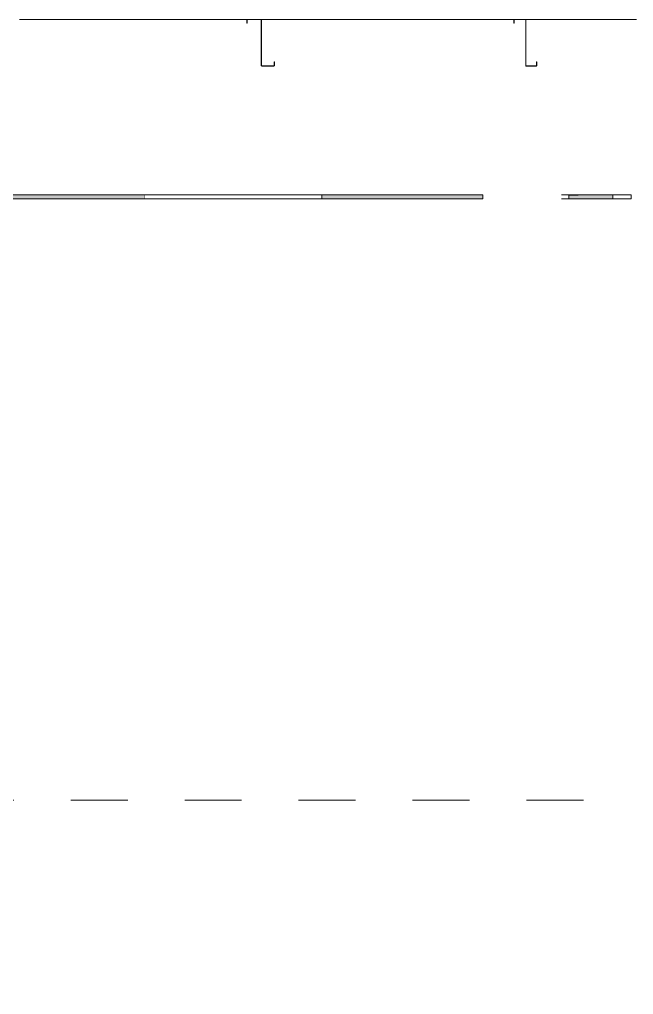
# Model space of a CAD drawing. Header units: millimetres. Extents: x -46169 to 153589, y -86316 to 18123.
# Drawn here: x 140102 to 143144, y -75782 to -70952 of the extents above; entities that cross this region are included whole.
import ezdxf

# ---------------------------------------------------------------- set-up
doc = ezdxf.new("R2010")
doc.units = ezdxf.units.MM
doc.header["$MEASUREMENT"] = 0
doc.linetypes.add('Dashed', pattern=[2822.222233, 1411.111116, -1411.111116])
doc.linetypes.add('Wipeout_Contour', pattern=[1000, 0, -1000])
doc.layers.add('0_Pen_No__105', color=7, linetype='Continuous', lineweight=15, true_color=0xa6a6a6)
doc.layers.add('New_A-20-M_Ceiling_Pen_No__107', color=7, linetype='Continuous', lineweight=15, true_color=0xa6a6a6)
doc.layers.add('New_A-20-M_Ceiling', color=7, linetype='Continuous')
doc.layers.add('New_A-25-M_Wall_Int', color=7, linetype='Continuous')
for name, color, linetype, lineweight in [('New_A-20-M_Ceiling_Pen_No__1', 7, 'Continuous', 13), ('New_A-20-M_Ceiling_Pen_No__89', 8, 'Continuous', 20), ('New_A-25-M_Wall_Int_Pen_No__87', 8, 'Continuous', 20)]:
    doc.layers.add(name, color=color, linetype=linetype, lineweight=lineweight)

# ---------------------------------------------------------------- blocks, each defined once
blk = doc.blocks.new('Section Elem_53_2', base_point=(96051.2, -82919.8))
at = {"color": 254, "linetype": 'Wipeout_Contour', "lineweight": 0, "ltscale": 1616826.934334364}
blk.add_wipeout([(142748.8, -70951.7), (142748.8, -80461.8), (142804.1, -80461.8), (142804.1, -82919.8), (142957, -82919.8), (142957, -71839.8), (142787.2, -71839.8), (142787.2, -71819.8), (142957, -71819.8), (142957, -70951.7)], dxfattribs=at).dxf.layer = 'New_A-25-M_Wall_Int'
at = {"color": 254, "linetype": 'Wipeout_Contour', "lineweight": 0, "ltscale": 640953.580065}
blk.add_wipeout([(140101.7, -82919.8), (140363.4, -82919.8), (140363.4, -71839.8), (140101.7, -71839.8)], dxfattribs=at).dxf.layer = 'New_A-25-M_Wall_Int'
at = {"color": 254, "linetype": 'Wipeout_Contour', "lineweight": 0, "ltscale": 629428.32257}
blk.add_wipeout([(140363.4, -70951.7), (140101.7, -70951.7), (140101.7, -71819.8), (140363.4, -71819.8)], dxfattribs=at).dxf.layer = 'New_A-25-M_Wall_Int'
at = {"color": 254, "linetype": 'Wipeout_Contour', "lineweight": 0, "ltscale": 4789050.401246476}
blk.add_wipeout([(142552.7, -70951.7), (142534.1, -70951.7), (142534.1, -80461.8), (142748.8, -80461.8), (142748.8, -70951.7), (142610.7, -70951.7), (142611.4, -70953.8), (142611.4, -71179.8), (142611.7, -71180.8), (142612.6, -71181.3), (142662.4, -71181.3), (142663.2, -71180.8), (142663.6, -71179.8), (142663.6, -71161.8), (142664.8, -71161.8), (142664.8, -71179.8), (142664.1, -71181.9), (142662.4, -71182.8), (142612.6, -71182.8), (142610.9, -71181.9), (142610.2, -71179.8), (142610.2, -70953.8), (142609.8, -70952.7), (142609, -70952.3), (142554.4, -70952.3), (142553.6, -70952.7), (142553.3, -70953.8), (142553.3, -70969.8), (142552.1, -70969.8), (142552.1, -70953.8)], dxfattribs=at).dxf.layer = 'New_A-25-M_Wall_Int'
at = {"color": 254, "linetype": 'Wipeout_Contour', "lineweight": 0, "ltscale": 1290341.535537267}
blk.add_wipeout([(142957, -71839.8), (142957, -82919.8), (143158.6, -82919.8), (143158.6, -70951.7), (142957, -70951.7), (142957, -71819.8), (143132.2, -71819.8), (143132.2, -71839.8)], dxfattribs=at).dxf.layer = 'New_A-25-M_Wall_Int'
at = {"layer": 'New_A-25-M_Wall_Int_Pen_No__87', "linetype": 'Continuous'}
for p, q in [((142957, -70951.7), (142748.8, -70951.7)), ((143158.6, -70951.7), (142957, -70951.7))]:
    blk.add_line(p, q, dxfattribs=at)
at = {"color": 254, "linetype": 'Wipeout_Contour', "lineweight": 0, "ltscale": 1283202.643381972}
blk.add_wipeout([(142313.3, -71819.8), (142397.9, -71819.8), (142397.9, -71839.8), (142313.3, -71839.8), (142313.3, -80461.8), (142534.1, -80461.8), (142534.1, -70951.7), (142313.3, -70951.7)], dxfattribs=at).dxf.layer = 'New_A-25-M_Wall_Int'
at = {"color": 254, "linetype": 'Wipeout_Contour', "lineweight": 0, "ltscale": 796363.785667}
blk.add_wipeout([(142574.9, -70951.7), (142574.7, -70952.3), (142609, -70952.3), (142610.9, -70952.3), (142610.7, -70951.7)], dxfattribs=at).dxf.layer = 'New_A-25-M_Wall_Int'
at = {"color": 254, "linetype": 'Wipeout_Contour', "lineweight": 0, "ltscale": 637688.653679}
blk.add_wipeout([(142632.8, -71181.3), (142633, -71181.9), (142664.1, -71181.9), (142664.3, -71181.3)], dxfattribs=at).dxf.layer = 'New_A-25-M_Wall_Int'
at = {"color": 254, "linetype": 'Wipeout_Contour', "lineweight": 0, "ltscale": 641864.652982}
blk.add_wipeout([(140363.4, -82919.8), (140622, -82919.8), (140622, -71839.8), (140363.4, -71839.8)], dxfattribs=at).dxf.layer = 'New_A-25-M_Wall_Int'
at = {"color": 254, "linetype": 'Wipeout_Contour', "lineweight": 0, "ltscale": 630355.797467}
blk.add_wipeout([(140622, -70951.7), (140363.4, -70951.7), (140363.4, -71819.8), (140622, -71819.8)], dxfattribs=at).dxf.layer = 'New_A-25-M_Wall_Int'
at = {"color": 254, "linetype": 'Wipeout_Contour', "lineweight": 0, "ltscale": 636953.144262}
blk.add_wipeout([(142553.3, -70953.8), (142552.1, -70953.8), (142552.1, -70969.8), (142553.3, -70969.8)], dxfattribs=at).dxf.layer = 'New_A-25-M_Wall_Int'
at = {"color": 254, "linetype": 'Wipeout_Contour', "lineweight": 0, "ltscale": 637689.993018}
blk.add_wipeout([(142664.1, -71181.9), (142633, -71181.9), (142634.7, -71182.8), (142662.4, -71182.8)], dxfattribs=at).dxf.layer = 'New_A-25-M_Wall_Int'
at = {"color": 254, "linetype": 'Wipeout_Contour', "lineweight": 0, "ltscale": 645405.097412}
blk.add_wipeout([(142086.7, -80461.8), (142313.3, -80461.8), (142313.3, -71839.8), (142086.7, -71839.8)], dxfattribs=at).dxf.layer = 'New_A-25-M_Wall_Int'
at = {"layer": 'New_A-25-M_Wall_Int_Pen_No__87', "linetype": 'Continuous'}
blk.add_line((140363.4, -70951.7), (140101.7, -70951.7), dxfattribs=at)
at = {"color": 254, "linetype": 'Wipeout_Contour', "lineweight": 0, "ltscale": 636451.679081}
blk.add_wipeout([(142086.7, -70951.7), (142086.7, -71819.8), (142313.3, -71819.8), (142313.3, -70951.7)], dxfattribs=at).dxf.layer = 'New_A-25-M_Wall_Int'
at = {"color": 254, "linetype": 'Wipeout_Contour', "lineweight": 0, "ltscale": 1114682.486245329}
blk.add_wipeout([(142552.1, -70953.8), (142553.3, -70953.8), (142553.6, -70952.7), (142554.4, -70952.3), (142574.7, -70952.3), (142574.9, -70951.7), (142552.7, -70951.7)], dxfattribs=at).dxf.layer = 'New_A-25-M_Wall_Int'
at = {"color": 254, "linetype": 'Wipeout_Contour', "lineweight": 0, "ltscale": 637597.832773}
blk.add_wipeout([(142610.9, -71181.9), (142612.6, -71182.8), (142634.7, -71182.8), (142633, -71181.9)], dxfattribs=at).dxf.layer = 'New_A-25-M_Wall_Int'
at = {"color": 254, "linetype": 'Wipeout_Contour', "lineweight": 0, "ltscale": 637741.145095}
blk.add_wipeout([(142663.2, -71180.8), (142662.4, -71181.3), (142664.3, -71181.3), (142664.4, -71180.8)], dxfattribs=at).dxf.layer = 'New_A-25-M_Wall_Int'
at = {"color": 254, "linetype": 'Wipeout_Contour', "lineweight": 0, "ltscale": 642764.27852}
blk.add_wipeout([(140877, -71839.8), (140622, -71839.8), (140622, -82919.8), (140877, -82919.8)], dxfattribs=at).dxf.layer = 'New_A-25-M_Wall_Int'
at = {"layer": 'New_A-25-M_Wall_Int_Pen_No__87', "linetype": 'Continuous'}
for p, q in [((142534.1, -70951.7), (142313.3, -70951.7)), ((142552.7, -70951.7), (142534.1, -70951.7)), ((142552.7, -70951.7), (142552.1, -70953.8)), ((142552.1, -70953.8), (142552.1, -70969.8)), ((142552.1, -70953.8), (142553.3, -70953.8)), ((142574.9, -70951.7), (142552.7, -70951.7)), ((142553.3, -70953.8), (142553.6, -70952.7)), ((142553.3, -70969.8), (142553.3, -70953.8)), ((142553.6, -70952.7), (142554.4, -70952.3)), ((142574.7, -70952.3), (142574.9, -70951.7)), ((142552.1, -70969.8), (142553.3, -70969.8))]:
    blk.add_line(p, q, dxfattribs=at)
at = {"color": 254, "linetype": 'Wipeout_Contour', "lineweight": 0, "ltscale": 631271.573106}
blk.add_wipeout([(140622, -70951.7), (140622, -71819.8), (140877, -71819.8), (140877, -70951.7)], dxfattribs=at).dxf.layer = 'New_A-25-M_Wall_Int'
at = {"color": 254, "linetype": 'Wipeout_Contour', "lineweight": 0, "ltscale": 635631.753794}
blk.add_wipeout([(142086.7, -70951.7), (141854.5, -70951.7), (141854.5, -71819.8), (142086.7, -71819.8)], dxfattribs=at).dxf.layer = 'New_A-25-M_Wall_Int'
at = {"color": 254, "linetype": 'Wipeout_Contour', "lineweight": 0, "ltscale": 1115760.10942071}
blk.add_wipeout([(142610.2, -71179.8), (142610.9, -71181.9), (142633, -71181.9), (142632.8, -71181.3), (142612.6, -71181.3), (142611.7, -71180.8), (142611.4, -71179.8)], dxfattribs=at).dxf.layer = 'New_A-25-M_Wall_Int'
at = {"color": 254, "linetype": 'Wipeout_Contour', "lineweight": 0, "ltscale": 637741.613969}
blk.add_wipeout([(142663.2, -71180.8), (142664.4, -71180.8), (142664.8, -71179.8), (142663.6, -71179.8)], dxfattribs=at).dxf.layer = 'New_A-25-M_Wall_Int'
at = {"layer": 'New_A-25-M_Wall_Int_Pen_No__87', "linetype": 'Continuous'}
for p, q in [((140622, -70951.7), (140363.4, -70951.7)), ((142313.3, -70951.7), (142086.7, -70951.7))]:
    blk.add_line(p, q, dxfattribs=at)
at = {"color": 254, "linetype": 'Wipeout_Contour', "lineweight": 0, "ltscale": 637348.63599}
blk.add_wipeout([(142610.2, -71179.8), (142611.4, -71179.8), (142611.4, -70953.8), (142610.2, -70953.8)], dxfattribs=at).dxf.layer = 'New_A-25-M_Wall_Int'
at = {"color": 254, "linetype": 'Wipeout_Contour', "lineweight": 0, "ltscale": 637725.218333}
blk.add_wipeout([(142663.6, -71161.8), (142663.6, -71179.8), (142664.8, -71179.8), (142664.8, -71161.8)], dxfattribs=at).dxf.layer = 'New_A-25-M_Wall_Int'
at = {"color": 254, "linetype": 'Wipeout_Contour', "lineweight": 0, "ltscale": 643651.224783}
blk.add_wipeout([(141128, -71839.8), (140877, -71839.8), (140877, -82919.8), (141128, -82919.8)], dxfattribs=at).dxf.layer = 'New_A-25-M_Wall_Int'
at = {"color": 254, "linetype": 'Wipeout_Contour', "lineweight": 0, "ltscale": 644596.433375}
blk.add_wipeout([(141854.5, -80461.8), (142086.7, -80461.8), (142086.7, -71839.8), (141854.5, -71839.8)], dxfattribs=at).dxf.layer = 'New_A-25-M_Wall_Int'
at = {"layer": 'New_A-25-M_Wall_Int_Pen_No__87', "linetype": 'Continuous'}
for p, q in [((142610.2, -71179.8), (142610.9, -71181.9)), ((142610.2, -71179.8), (142611.4, -71179.8)), ((142610.9, -71181.9), (142612.6, -71182.8)), ((142611.7, -71180.8), (142611.4, -71179.8)), ((142612.6, -71181.3), (142611.7, -71180.8)), ((142662.4, -71181.3), (142612.6, -71181.3)), ((142612.6, -71182.8), (142662.4, -71182.8)), ((142633, -71181.9), (142632.8, -71181.3)), ((142634.7, -71182.8), (142633, -71181.9)), ((142663.2, -71180.8), (142662.4, -71181.3)), ((142662.4, -71181.3), (142664.3, -71181.3)), ((142662.4, -71182.8), (142664.1, -71181.9)), ((142663.6, -71179.8), (142663.2, -71180.8)), ((142663.6, -71161.8), (142663.6, -71179.8)), ((142664.8, -71161.8), (142663.6, -71161.8)), ((142663.6, -71179.8), (142664.8, -71179.8)), ((142664.1, -71181.9), (142664.8, -71179.8)), ((142664.8, -71179.8), (142664.8, -71161.8))]:
    blk.add_line(p, q, dxfattribs=at)
at = {"color": 254, "linetype": 'Wipeout_Contour', "lineweight": 0, "ltscale": 632174.397423}
blk.add_wipeout([(140877, -71819.8), (141128, -71819.8), (141128, -70951.7), (140877, -70951.7)], dxfattribs=at).dxf.layer = 'New_A-25-M_Wall_Int'
at = {"color": 254, "linetype": 'Wipeout_Contour', "lineweight": 0, "ltscale": 637145.469467}
blk.add_wipeout([(142609.8, -70952.7), (142610.2, -70953.8), (142611.4, -70953.8), (142611, -70952.7)], dxfattribs=at).dxf.layer = 'New_A-25-M_Wall_Int'
at = {"layer": 'New_A-25-M_Wall_Int_Pen_No__87', "linetype": 'Continuous'}
blk.add_line((140877, -70951.7), (140622, -70951.7), dxfattribs=at)
at = {"color": 254, "linetype": 'Wipeout_Contour', "lineweight": 0, "ltscale": 4745462.915893324}
blk.add_wipeout([(141229, -70951.7), (141128, -70951.7), (141128, -71819.8), (141374.9, -71819.8), (141374.9, -70951.7), (141299.6, -70951.7), (141300.4, -70953.8), (141300.4, -71179.8), (141300.8, -71180.8), (141301.9, -71181.3), (141362.6, -71181.3), (141363.6, -71180.8), (141364, -71179.8), (141364, -71161.8), (141365.5, -71161.8), (141365.5, -71179.8), (141364.6, -71181.9), (141362.6, -71182.8), (141301.9, -71182.8), (141299.8, -71181.9), (141299, -71179.8), (141299, -70953.8), (141298.6, -70952.7), (141297.5, -70952.3), (141231, -70952.3), (141230, -70952.7), (141229.6, -70953.8), (141229.6, -70969.8), (141228.1, -70969.8), (141228.1, -70953.8)], dxfattribs=at).dxf.layer = 'New_A-25-M_Wall_Int'
at = {"color": 254, "linetype": 'Wipeout_Contour', "lineweight": 0, "ltscale": 637142.323924}
blk.add_wipeout([(142610.9, -70952.3), (142609, -70952.3), (142609.8, -70952.7), (142611, -70952.7)], dxfattribs=at).dxf.layer = 'New_A-25-M_Wall_Int'
at = {"layer": 'New_A-25-M_Wall_Int_Pen_No__87', "linetype": 'Continuous'}
for p, q in [((141128, -70951.7), (140877, -70951.7)), ((142554.4, -70952.3), (142609, -70952.3)), ((142610.7, -70951.7), (142574.9, -70951.7)), ((142609, -70952.3), (142609.8, -70952.7)), ((142609, -70952.3), (142610.9, -70952.3)), ((142609.8, -70952.7), (142610.2, -70953.8)), ((142610.2, -70953.8), (142610.2, -71179.8)), ((142610.2, -70953.8), (142611.4, -70953.8)), ((142748.8, -70951.7), (142610.7, -70951.7)), ((142611.4, -70953.8), (142610.7, -70951.7)), ((142611.4, -71179.8), (142611.4, -70953.8))]:
    blk.add_line(p, q, dxfattribs=at)
at = {"color": 254, "linetype": 'Wipeout_Contour', "lineweight": 0, "ltscale": 790479.444349}
blk.add_wipeout([(141252.2, -70952.3), (141297.5, -70952.3), (141299.8, -70952.3), (141299.6, -70951.7), (141252.4, -70951.7)], dxfattribs=at).dxf.layer = 'New_A-25-M_Wall_Int'
at = {"color": 254, "linetype": 'Wipeout_Contour', "lineweight": 0, "ltscale": 633023.683298}
blk.add_wipeout([(141323.1, -71181.3), (141323.3, -71181.9), (141364.6, -71181.9), (141364.9, -71181.3)], dxfattribs=at).dxf.layer = 'New_A-25-M_Wall_Int'
at = {"color": 254, "linetype": 'Wipeout_Contour', "lineweight": 0, "ltscale": 969712.00418}
blk.add_wipeout([(141128, -71839.8), (141128, -82919.8), (141289, -82919.8), (141289, -80461.8), (141374.9, -80461.8), (141374.9, -71839.8)], dxfattribs=at).dxf.layer = 'New_A-25-M_Wall_Int'
at = {"color": 254, "linetype": 'Wipeout_Contour', "lineweight": 0, "ltscale": 632217.182314}
blk.add_wipeout([(141228.1, -70969.8), (141229.6, -70969.8), (141229.6, -70953.8), (141228.1, -70953.8)], dxfattribs=at).dxf.layer = 'New_A-25-M_Wall_Int'
at = {"color": 254, "linetype": 'Wipeout_Contour', "lineweight": 0, "ltscale": 633025.032551}
blk.add_wipeout([(141323.3, -71181.9), (141325.4, -71182.8), (141362.6, -71182.8), (141364.6, -71181.9)], dxfattribs=at).dxf.layer = 'New_A-25-M_Wall_Int'
at = {"color": 254, "linetype": 'Wipeout_Contour', "lineweight": 0, "ltscale": 1264462.335439202}
blk.add_wipeout([(141229, -70951.7), (141228.1, -70953.8), (141229.6, -70953.8), (141230, -70952.7), (141231, -70952.3), (141246.2, -70952.3), (141252.2, -70952.3), (141252.4, -70951.7)], dxfattribs=at).dxf.layer = 'New_A-25-M_Wall_Int'
at = {"color": 254, "linetype": 'Wipeout_Contour', "lineweight": 0, "ltscale": 792708.993096}
blk.add_wipeout([(141374.9, -70951.7), (141374.9, -71819.8), (141600.7, -71819.8), (141617.2, -71819.8), (141617.2, -70951.7)], dxfattribs=at).dxf.layer = 'New_A-25-M_Wall_Int'
at = {"color": 254, "linetype": 'Wipeout_Contour', "lineweight": 0, "ltscale": 632912.907008}
blk.add_wipeout([(141299.8, -71181.9), (141301.9, -71182.8), (141325.4, -71182.8), (141323.3, -71181.9)], dxfattribs=at).dxf.layer = 'New_A-25-M_Wall_Int'
at = {"layer": 'New_A-25-M_Wall_Int_Pen_No__87', "linetype": 'Continuous'}
for p, q in [((141229, -70951.7), (141128, -70951.7)), ((141229, -70951.7), (141228.1, -70953.8)), ((141228.1, -70953.8), (141228.1, -70969.8)), ((141228.1, -70953.8), (141229.6, -70953.8)), ((141252.4, -70951.7), (141229, -70951.7)), ((141229.6, -70953.8), (141230, -70952.7)), ((141229.6, -70969.8), (141229.6, -70953.8)), ((141230, -70952.7), (141231, -70952.3)), ((141252.2, -70952.3), (141252.4, -70951.7)), ((141228.1, -70969.8), (141229.6, -70969.8))]:
    blk.add_line(p, q, dxfattribs=at)
at = {"color": 254, "linetype": 'Wipeout_Contour', "lineweight": 0, "ltscale": 1107558.970500496}
blk.add_wipeout([(141300.4, -71179.8), (141299, -71179.8), (141299.8, -71181.9), (141323.3, -71181.9), (141323.1, -71181.3), (141301.9, -71181.3), (141300.8, -71180.8)], dxfattribs=at).dxf.layer = 'New_A-25-M_Wall_Int'
at = {"color": 254, "linetype": 'Wipeout_Contour', "lineweight": 0, "ltscale": 633094.10257}
blk.add_wipeout([(141362.6, -71181.3), (141364.9, -71181.3), (141365.1, -71180.8), (141363.6, -71180.8)], dxfattribs=at).dxf.layer = 'New_A-25-M_Wall_Int'
at = {"color": 254, "linetype": 'Wipeout_Contour', "lineweight": 0, "ltscale": 801705.643705}
blk.add_wipeout([(141374.9, -80461.8), (141617.2, -80461.8), (141617.2, -71839.8), (141600.7, -71839.8), (141374.9, -71839.8)], dxfattribs=at).dxf.layer = 'New_A-25-M_Wall_Int'
at = {"color": 254, "linetype": 'Wipeout_Contour', "lineweight": 0, "ltscale": 632659.152274}
blk.add_wipeout([(141299, -70953.8), (141299, -71179.8), (141300.4, -71179.8), (141300.4, -70953.8)], dxfattribs=at).dxf.layer = 'New_A-25-M_Wall_Int'
at = {"color": 254, "linetype": 'Wipeout_Contour', "lineweight": 0, "ltscale": 633094.886108}
blk.add_wipeout([(141363.6, -71180.8), (141365.1, -71180.8), (141365.5, -71179.8), (141364, -71179.8)], dxfattribs=at).dxf.layer = 'New_A-25-M_Wall_Int'
at = {"color": 254, "linetype": 'Wipeout_Contour', "lineweight": 0, "ltscale": 643769.128947}
blk.add_wipeout([(141617.2, -80461.8), (141854.5, -80461.8), (141854.5, -71839.8), (141617.2, -71839.8)], dxfattribs=at).dxf.layer = 'New_A-25-M_Wall_Int'
at = {"layer": 'New_A-25-M_Wall_Int_Pen_No__87', "linetype": 'Continuous'}
for p, q in [((141299, -71179.8), (141299.8, -71181.9)), ((141299, -71179.8), (141300.4, -71179.8)), ((141299.8, -71181.9), (141301.9, -71182.8)), ((141300.8, -71180.8), (141300.4, -71179.8)), ((141301.9, -71181.3), (141300.8, -71180.8)), ((141323.3, -71181.9), (141323.1, -71181.3)), ((141325.4, -71182.8), (141323.3, -71181.9))]:
    blk.add_line(p, q, dxfattribs=at)
at = {"color": 254, "linetype": 'Wipeout_Contour', "lineweight": 0, "ltscale": 632454.349669}
blk.add_wipeout([(141298.6, -70952.7), (141299, -70953.8), (141300.4, -70953.8), (141300, -70952.7)], dxfattribs=at).dxf.layer = 'New_A-25-M_Wall_Int'
at = {"color": 254, "linetype": 'Wipeout_Contour', "lineweight": 0, "ltscale": 634792.899155}
blk.add_wipeout([(141617.2, -70951.7), (141617.2, -71819.8), (141854.5, -71819.8), (141854.5, -70951.7)], dxfattribs=at).dxf.layer = 'New_A-25-M_Wall_Int'
at = {"color": 254, "linetype": 'Wipeout_Contour', "lineweight": 0, "ltscale": 633078.500215}
blk.add_wipeout([(141364, -71161.8), (141364, -71179.8), (141365.5, -71179.8), (141365.5, -71161.8)], dxfattribs=at).dxf.layer = 'New_A-25-M_Wall_Int'
at = {"layer": 'New_A-25-M_Wall_Int_Pen_No__87', "linetype": 'Continuous'}
for p, q in [((141617.2, -70951.7), (141374.9, -70951.7)), ((141854.5, -70951.7), (141617.2, -70951.7)), ((142086.7, -70951.7), (141854.5, -70951.7)), ((141362.6, -71181.3), (141301.9, -71181.3)), ((141301.9, -71182.8), (141362.6, -71182.8)), ((141363.6, -71180.8), (141362.6, -71181.3)), ((141362.6, -71181.3), (141364.9, -71181.3)), ((141362.6, -71182.8), (141364.6, -71181.9)), ((141364, -71179.8), (141363.6, -71180.8)), ((141364, -71161.8), (141364, -71179.8)), ((141365.5, -71161.8), (141364, -71161.8)), ((141364, -71179.8), (141365.5, -71179.8)), ((141364.6, -71181.9), (141365.5, -71179.8)), ((141365.5, -71179.8), (141365.5, -71161.8))]:
    blk.add_line(p, q, dxfattribs=at)
at = {"color": 254, "linetype": 'Wipeout_Contour', "lineweight": 0, "ltscale": 632450.869509}
blk.add_wipeout([(141297.5, -70952.3), (141298.6, -70952.7), (141300, -70952.7), (141299.8, -70952.3)], dxfattribs=at).dxf.layer = 'New_A-25-M_Wall_Int'
at = {"layer": 'New_A-25-M_Wall_Int_Pen_No__87', "linetype": 'Continuous'}
for p, q in [((141231, -70952.3), (141297.5, -70952.3)), ((141299.6, -70951.7), (141252.4, -70951.7)), ((141297.5, -70952.3), (141298.6, -70952.7)), ((141297.5, -70952.3), (141299.8, -70952.3)), ((141298.6, -70952.7), (141299, -70953.8)), ((141299, -70953.8), (141299, -71179.8)), ((141299, -70953.8), (141300.4, -70953.8)), ((141374.9, -70951.7), (141299.6, -70951.7)), ((141300.4, -70953.8), (141299.6, -70951.7)), ((141300.4, -71179.8), (141300.4, -70953.8))]:
    blk.add_line(p, q, dxfattribs=at)
blk = doc.blocks.new('Section Elem_65_2', base_point=(96051.2, -82919.8))
at = {"layer": 'New_A-20-M_Ceiling_Pen_No__1', "linetype": 'Continuous'}
blk.add_line((140723.8, -71819.8), (140723.8, -71839.8), dxfattribs=at)
at = {"color": 254, "linetype": 'Wipeout_Contour', "lineweight": 0, "ltscale": 627859.354041}
blk.add_wipeout([(139924.3, -71819.8), (139205.9, -71819.8), (139205.9, -71839.8), (139924.3, -71839.8)], dxfattribs=at).dxf.layer = 'New_A-20-M_Ceiling'
at = {"layer": 'New_A-20-M_Ceiling_Pen_No__107', "linetype": 'Continuous'}
blk.add_hatch(color=256, dxfattribs=at).paths.add_polyline_path([(140723.8, -71839.8), (140723.8, -71819.8), (139924.3, -71819.8), (139924.3, -71839.8)])
at = {"layer": 'New_A-20-M_Ceiling_Pen_No__1', "linetype": 'Continuous'}
for p, q in [((139924.3, -71819.8), (139924.3, -71839.8)), ((140723.8, -71819.8), (139924.3, -71819.8)), ((140723.8, -71839.8), (139924.3, -71839.8))]:
    blk.add_line(p, q, dxfattribs=at)
at = {"layer": 'New_A-20-M_Ceiling_Pen_No__89', "linetype": 'Continuous'}
for p, q in [((139924.3, -71819.8), (139205.9, -71819.8)), ((139924.3, -71839.8), (139205.9, -71839.8))]:
    blk.add_line(p, q, dxfattribs=at)
blk = doc.blocks.new('Section Elem_66_2', base_point=(96051.2, -82919.8))
at = {"layer": 'New_A-20-M_Ceiling_Pen_No__1', "linetype": 'Continuous'}
blk.add_line((142397.9, -71819.8), (142397.9, -71839.8), dxfattribs=at)
at = {"color": 254, "linetype": 'Wipeout_Contour', "lineweight": 0, "ltscale": 633546.56842}
blk.add_wipeout([(141600.7, -71819.8), (140723.8, -71819.8), (140723.8, -71839.8), (141600.7, -71839.8)], dxfattribs=at).dxf.layer = 'New_A-20-M_Ceiling'
at = {"color": 254, "linetype": 'Wipeout_Contour', "lineweight": 0, "ltscale": 959188.150006}
blk.add_wipeout([(142787.2, -71819.8), (142787.2, -71839.8), (142824.2, -71839.8), (142824.2, -71822.4), (142848.9, -71822.4), (142848.9, -71819.8)], dxfattribs=at).dxf.layer = 'New_A-20-M_Ceiling'
at = {"color": 254, "linetype": 'Wipeout_Contour', "lineweight": 0, "ltscale": 640416.180488}
blk.add_wipeout([(143041.1, -71839.8), (143132.2, -71839.8), (143132.2, -71819.8), (143041.1, -71819.8)], dxfattribs=at).dxf.layer = 'New_A-20-M_Ceiling'
at = {"layer": 'New_A-20-M_Ceiling_Pen_No__107', "linetype": 'Continuous'}
blk.add_hatch(color=256, dxfattribs=at).paths.add_polyline_path([(142397.9, -71839.8), (142397.9, -71819.8), (141600.7, -71819.8), (141600.7, -71839.8)])
at = {"layer": 'New_A-20-M_Ceiling_Pen_No__1', "linetype": 'Continuous'}
for p, q in [((141600.7, -71819.8), (141600.7, -71839.8)), ((142397.9, -71819.8), (141600.7, -71819.8)), ((142397.9, -71839.8), (141600.7, -71839.8))]:
    blk.add_line(p, q, dxfattribs=at)
at = {"layer": 'New_A-20-M_Ceiling_Pen_No__89', "linetype": 'Continuous'}
for p, q in [((141600.7, -71819.8), (140723.8, -71819.8)), ((142848.9, -71819.8), (142787.2, -71819.8)), ((143132.2, -71819.8), (143041.1, -71819.8)), ((143132.2, -71819.8), (143132.2, -71839.8)), ((141600.7, -71839.8), (140723.8, -71839.8)), ((142824.2, -71839.8), (142787.2, -71839.8)), ((143132.2, -71839.8), (143041.1, -71839.8))]:
    blk.add_line(p, q, dxfattribs=at)
blk = doc.blocks.new('Section Elem_67_2', base_point=(96051.2, -82919.8))
at = {"layer": 'New_A-20-M_Ceiling_Pen_No__1', "linetype": 'Continuous'}
for p, q in [((142824.2, -71822.4), (142824.2, -71839.8)), ((143041.1, -71819.8), (143041.1, -71839.8))]:
    blk.add_line(p, q, dxfattribs=at)
at = {"color": 254, "linetype": 'Wipeout_Contour', "lineweight": 0, "ltscale": 639589.412239}
blk.add_wipeout([(142870.5, -71819.8), (142848.9, -71819.8), (142848.9, -71822.4), (142870.5, -71822.4)], dxfattribs=at).dxf.layer = 'New_A-20-M_Ceiling'
at = {"layer": 'New_A-20-M_Ceiling_Pen_No__107', "linetype": 'Continuous'}
blk.add_hatch(color=256, dxfattribs=at).paths.add_polyline_path([(142824.2, -71839.8), (143041.1, -71839.8), (143041.1, -71819.8), (142870.5, -71819.8), (142870.5, -71822.4), (142824.2, -71822.4)])
at = {"layer": 'New_A-20-M_Ceiling_Pen_No__1', "linetype": 'Continuous'}
for p, q in [((142870.5, -71822.4), (142824.2, -71822.4)), ((142870.5, -71819.8), (142870.5, -71822.4)), ((143041.1, -71819.8), (142870.5, -71819.8)), ((143041.1, -71839.8), (142824.2, -71839.8))]:
    blk.add_line(p, q, dxfattribs=at)
at = {"layer": 'New_A-20-M_Ceiling_Pen_No__89', "linetype": 'Continuous'}
for q in [(142848.9, -71822.4), (142870.5, -71819.8)]:
    blk.add_line((142848.9, -71819.8), q, dxfattribs=at)
blk = doc.blocks.new('A05 Atria Section & Elevation A_STORY_MARKER', base_point=(96051.2, -82919.8))
at = {"layer": '0_Pen_No__105', "linetype": 'Dashed', "ltscale": 0.2}
blk.add_line((131889.1, -74819.8), (146449.3, -74819.8), dxfattribs=at)

msp = doc.modelspace()

# ---------------------------------------------------------------- block references
at = {"layer": 'New_A-25-M_Wall_Int'}
msp.add_blockref('Section Elem_53_2', (96051.2, -82919.8), dxfattribs=at)

# ---------------------------------------------------------------- next in the draw order: block references
at = {"layer": 'New_A-20-M_Ceiling'}
msp.add_blockref('Section Elem_65_2', (96051.2, -82919.8), dxfattribs=at)

# ---------------------------------------------------------------- next in the draw order: block references
msp.add_blockref('Section Elem_66_2', (96051.2, -82919.8), dxfattribs=at)

# ---------------------------------------------------------------- next in the draw order: block references
msp.add_blockref('Section Elem_67_2', (96051.2, -82919.8), dxfattribs=at)

# ---------------------------------------------------------------- next in the draw order: block references
at = {"linetype": 'Continuous', "lineweight": 0}
msp.add_blockref('A05 Atria Section & Elevation A_STORY_MARKER', (96051.2, -82919.8), dxfattribs=at)

doc.saveas('drawing.dxf')
